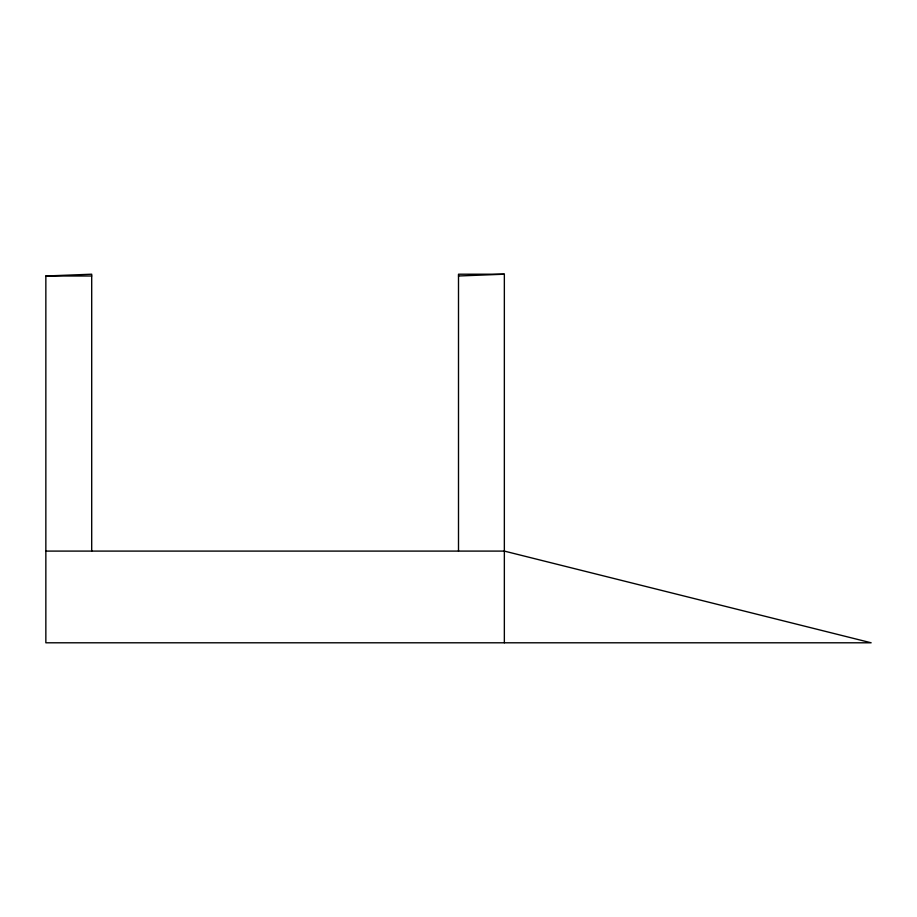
<?xml version="1.0" encoding="UTF-8"?>
<svg xmlns="http://www.w3.org/2000/svg" width="917" height="917" viewBox="0 0 917 917"><rect width="100%" height="100%" fill="white"/><g stroke="black" fill="none" stroke-linecap="round" stroke-linejoin="round"><path stroke-width="1.38" d="M45.85 551.094L504.35 551.094L871.15 642.794L45.85 642.794L45.85 275.994L91.7 274.206L91.7 551.094M458.5 275.994L504.35 274.206L504.35 642.794M504.35 274.206L458.5 274.206L458.5 551.094M45.85 275.994L91.7 275.994"/></g></svg>
